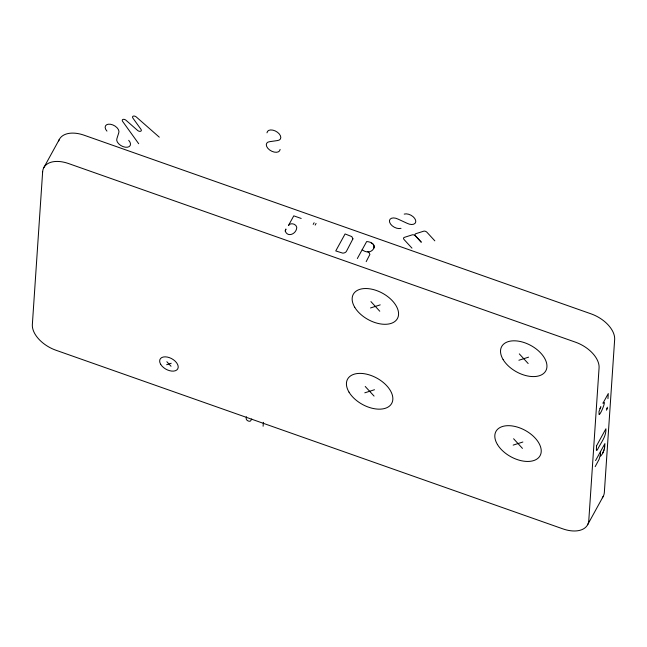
<?xml version="1.0" encoding="UTF-8"?>
<svg xmlns="http://www.w3.org/2000/svg" width="647" height="647" viewBox="0 0 647 647"><rect width="100%" height="100%" fill="white"/><g stroke="black" fill="none" stroke-linecap="round" stroke-linejoin="round"><path stroke-width="0.97" d="M246.345 416.708L246.208 418.674A2.523 1.504 28.8 0 0 248.125 420.938A2.523 1.504 28.8 0 0 250.737 420.687L251.707 418.997M263.103 426.252L263.369 422.329M600.408 451.784L600.578 456.159C603.772 452.997 604.791 447.975 604.913 443.591L595.563 460.599M607.945 398.649L608.285 393.554L602.947 403.267C607.25 398.317 600.4 415.245 599.065 414.517L599.009 411.46L600.893 406.728L599.923 408.653M600.181 455.302L599.106 459.346L595.167 466.641M604.484 448.12L604.702 446.729M285.222 231.003L285.893 229.167L285.222 231.003C287.624 237.991 296.819 233.753 296.747 227.226C296.148 223.781 290.277 222.285 288.441 225.552L293.778 215.839L301.195 218.46M604.039 449.827L602.721 453.102M362.174 249.726C371.661 257.352 381.083 242.851 366.679 241.533L357.33 258.533M374.095 247.979L373.893 245.189M43.786 167.702L59.354 139.372M313.205 224.404L314.118 222.738M315.146 225.091L316.068 223.417M366.186 261.631L369.898 254.408L368.879 252.33L367.35 251.521M606.554 408.872L607.476 407.206M606.465 410.214L607.387 408.54M587.646 524.717L603.214 496.386M166.651 364.722L171.229 363.258M370.505 307.964L380.21 304.866M364.787 392.826L374.492 389.729M518.886 360.25L528.591 357.152M513.168 445.112L522.873 442.014M371.249 243.143L372.785 243.976M159.283 137.164L136.355 117.026A2.548 1.52 28.8 0 0 133.306 116.12A2.548 1.52 28.8 0 0 132.918 118.118L140.957 129.279A2.548 1.52 28.8 0 1 140.569 131.276A2.548 1.52 28.8 0 1 137.528 130.379L126.06 120.31A2.548 1.52 28.8 0 0 123.011 119.404A2.548 1.52 28.8 0 0 122.631 121.401L138.701 143.731M434.833 240.846L427.012 232.338A2.515 1.504 28.8 0 0 423.728 231.181L415.762 233.721A2.515 1.504 28.8 0 0 415.617 235.977L421.31 242.229L415.536 235.993A2.515 1.504 28.8 0 0 412.26 234.845L404.294 237.384A2.515 1.504 28.8 0 0 404.14 239.633L411.961 248.149M519.315 353.885L528.162 363.517M513.597 438.747L522.444 448.379M370.933 301.599L379.781 311.231M365.215 386.461L374.063 396.093M166.853 361.722L171.026 366.259M58.699 140.917A26.842 16.005 28.8 0 1 84.094 135.207L591.067 313.852A26.842 16.005 28.8 0 1 614.65 339.538L604.355 492.294A26.842 16.005 28.8 0 1 602.308 497.794M128.713 140.326A7.505 4.472 28.8 0 1 125.227 147.192A7.505 4.472 28.8 0 1 116.921 138.555L118.741 132.894A7.505 4.472 28.8 0 0 110.435 124.256A7.505 4.472 28.8 0 0 106.949 131.123M401.019 228.334A7.505 4.472 28.8 0 1 389.631 222.244A7.505 4.472 28.8 0 1 398.164 219.155L407.068 223.28A7.505 4.472 28.8 0 0 415.6 220.182A7.505 4.472 28.8 0 0 404.213 214.1M280.111 149.4A7.505 4.472 28.8 0 1 269.597 149.95A7.505 4.472 28.8 0 1 269.759 141.661L277.345 140.577A7.505 4.472 28.8 0 0 277.498 132.279A7.505 4.472 28.8 0 0 266.985 132.829M42.645 171.795L32.35 324.551A26.842 16.005 28.8 0 0 55.933 350.237L562.906 528.882A26.842 16.005 28.8 0 0 588.778 520.625L599.073 367.868A26.842 16.005 28.8 0 0 575.49 342.182L68.517 163.537A26.842 16.005 28.8 0 0 42.645 171.795M596.558 445.791L596.372 450.239A4.117 0.882 -70.6 0 0 597.739 449.139C600.893 442.637 606.385 436.515 605.899 428.807L596.558 445.791M352.938 238.84L346.468 251.246A4.117 3.186 3.9 0 1 342.692 253.114L335.753 250.931L345.086 233.947L351.782 236.576L352.938 238.84M160.691 364.342A10.069 6.001 28.8 0 0 176.752 370.003A10.069 6.001 28.8 0 0 169.368 357.629A10.069 6.001 28.8 0 0 160.691 364.342M497.406 444.44A25.168 15.002 28.8 0 0 537.568 458.594A25.168 15.002 28.8 0 0 519.096 427.651A25.168 15.002 28.8 0 0 497.406 444.44M349.024 392.155A25.168 15.002 28.8 0 0 389.187 406.308A25.168 15.002 28.8 0 0 370.715 375.365A25.168 15.002 28.8 0 0 349.024 392.155M503.123 359.578A25.168 15.002 28.8 0 0 543.286 373.731A25.168 15.002 28.8 0 0 524.814 342.789A25.168 15.002 28.8 0 0 503.123 359.578M354.742 307.293A25.168 15.002 28.8 0 0 394.905 321.446A25.168 15.002 28.8 0 0 376.433 290.503A25.168 15.002 28.8 0 0 354.742 307.293"/></g></svg>
